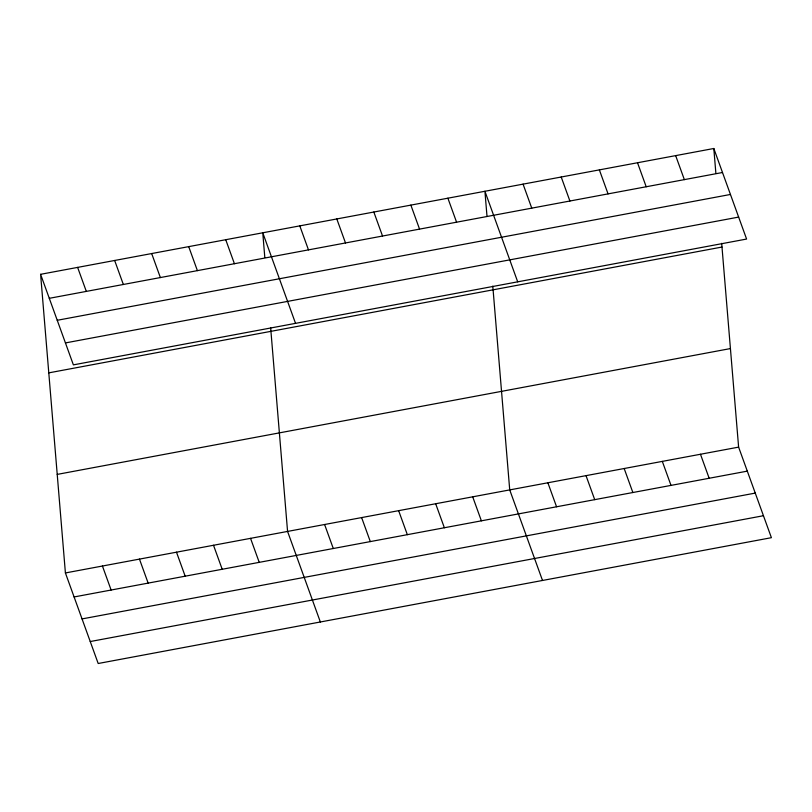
<?xml version="1.0" encoding="UTF-8"?>
<svg xmlns="http://www.w3.org/2000/svg" width="812" height="812" viewBox="0 0 812 812"><rect width="100%" height="100%" fill="white"/><g stroke="black" fill="none" stroke-linecap="round" stroke-linejoin="round"><path stroke-width="1.22" d="M40.6 274.314L713.809 148.494L746.593 239.053L73.384 364.872L40.6 274.314L65.407 572.947L98.191 663.505L771.4 537.686L738.615 447.128L721.685 243.346M49.288 298.319L722.497 172.499M57.236 320.283L730.445 194.464M65.437 342.918L738.646 217.088M48.791 372.86L722 247.041M57.226 474.401L730.435 348.571M65.407 572.947L738.615 447.128M74.095 596.952L747.304 471.133M82.053 618.917L755.261 493.097M90.244 641.541L763.453 515.721M675.665 155.62L684.354 179.625M637.511 162.755L646.2 186.76M599.368 169.881L608.056 193.885M700.472 454.253L709.16 478.258M561.214 177.016L569.902 201.021M662.318 461.378L671.006 485.393M523.07 184.141L531.758 208.146M624.174 468.514L632.863 492.519M517.701 281.835L484.916 191.277L486.967 215.911M586.02 475.639L594.709 499.644M447.889 198.189L456.577 222.194M547.877 482.775L556.565 506.779M410.862 205.111L419.55 229.116M542.507 580.468L509.723 489.9L492.793 286.128M373.835 212.033L382.533 236.038M472.696 496.822L481.384 520.827M336.807 218.956L345.506 242.961M435.668 503.744L444.367 527.749M299.79 225.868L308.479 249.883M398.641 510.667L407.34 534.672M295.538 323.359L262.763 232.79L264.803 257.434M361.624 517.579L370.313 541.584M225.736 239.713L234.424 263.717M324.597 524.501L333.285 548.506M188.709 246.635L197.397 270.64M320.354 621.982L287.57 531.424L270.64 327.642M151.682 253.557L160.37 277.562M250.543 538.346L259.231 562.351M114.654 260.469L123.343 284.484M213.515 545.268L222.204 569.273M77.627 267.392L86.316 291.396M176.488 552.18L185.177 576.185M139.461 559.103L148.149 583.107M102.434 566.025L111.122 590.03M713.809 148.494L715.859 173.129"/></g></svg>
